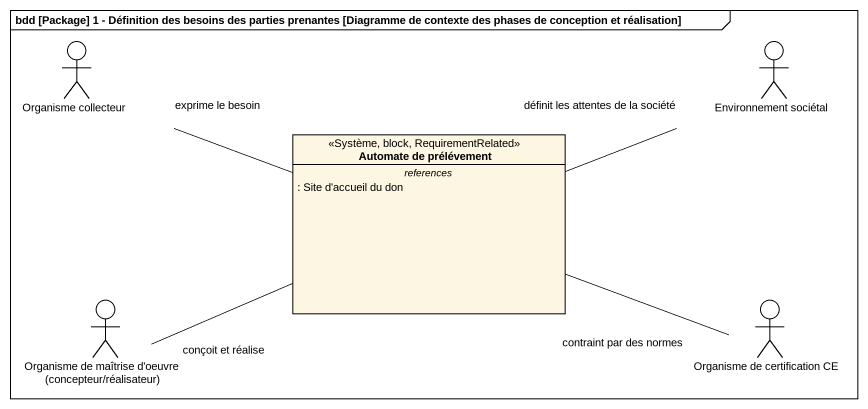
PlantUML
@startuml
mainframe bdd [Package] 1 - Définition des besoins des parties prenantes [Diagramme de contexte des phases de conception et réalisation]
allowmixing
hide circle
hide empty members
actor "Organisme collecteur" as Organisme_collecteur
actor "Environnement sociétal" as Environnement_sociétal
class "Automate de prélévement" as Automate_de_prélévement <<Système, block, RequirementRelated>> {
  -- references --
  : Site d'accueil du don
}
actor "Organisme de maîtrise d'oeuvre (concepteur/réalisateur)" as Organisme_de_maîtrise_d
actor "Organisme de certification CE" as Organisme_de_certification
Organisme_collecteur -right- Automate_de_prélévement : exprime le besoin
Environnement_sociétal -left- Automate_de_prélévement : définit les attentes de la société
Organisme_de_maîtrise_d -right- Automate_de_prélévement : conçoit et réalise
Organisme_de_certification -left- Automate_de_prélévement : contraint par des normes
@enduml
